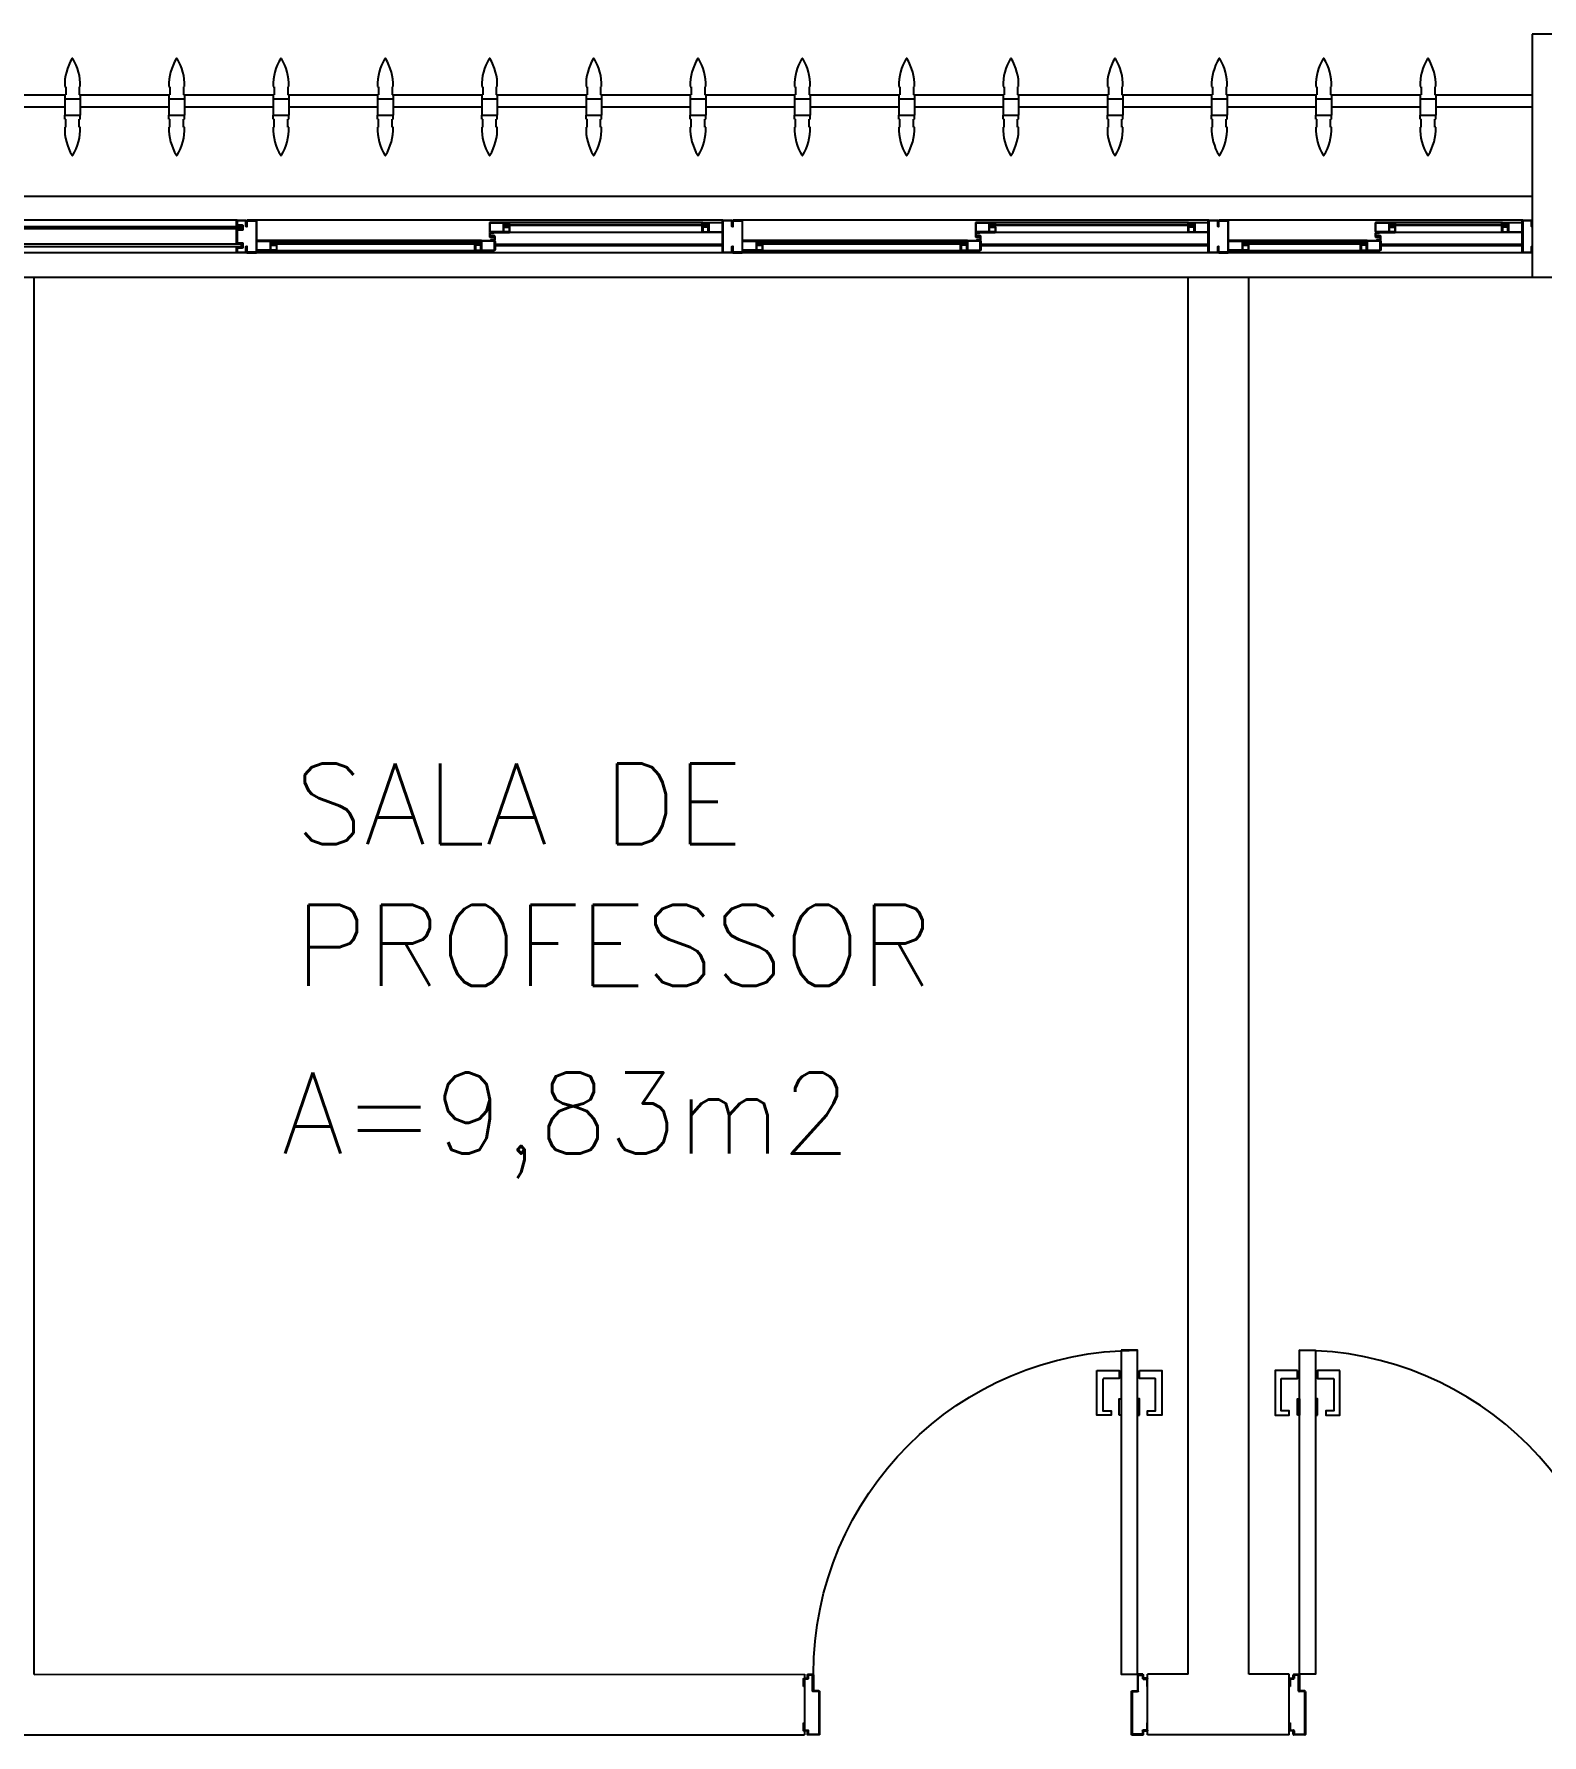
# Model space of a CAD drawing. Header units: millimetres. Extents: x 2128 to 2646, y 1972 to 2207.
# Drawn here: x 2282.911 to 2286.636, y 2139.365 to 2143.565 of the extents above; entities that cross this region are included whole.
import ezdxf

# ---------------------------------------------------------------- set-up
doc = ezdxf.new("R2010")
doc.units = ezdxf.units.MM
doc.linetypes.add('DASHED2', pattern=[0.375, 0.25, -0.125])
for name, color, linetype in [('AR-ALV', 2, 'Continuous'), ('AR-BRISES', 1, 'Continuous'), ('AR-ESQ', 1, 'Continuous'), ('AR-ESTC', 3, 'Continuous'), ('AR-PEITORIL', 1, 'Continuous'), ('AR-PORTA', 1, 'Continuous'), ('BR-PAINEL', 1, 'Continuous'), ('BR-SUPORTE', 1, 'Continuous'), ('DT-ESQ-BAGUETE-C', 1, 'Continuous'), ('DT-ESQ-BAGUETE-V', 1, 'Continuous'), ('DT-ESQ-CHAPA DOBRADA-V', 1, 'Continuous'), ('DT-ESQ-MARCO-V', 1, 'Continuous'), ('DT-ESQ-PERFIL CADEIRA-C', 2, 'Continuous'), ('DT-ESQ-PERFIL CADEIRA-V', 2, 'Continuous'), ('DT-ESQ-PERFIL U SIMPLES-C', 2, 'Continuous'), ('DT-ESQ-PERFIL U-C', 2, 'Continuous'), ('DT-ESQ-PERFIL U-V', 1, 'Continuous'), ('DT-ESQ-VIDRO-C', 2, 'Continuous'), ('DT-ESQ-VIDRO-V', 71, 'Continuous'), ('DT-TXTMOD', 1, 'Continuous'), ('maçaneta', 1, 'Continuous'), ('mov', 1, 'Continuous'), ('PM-PERFIL U-C', 2, 'Continuous'), ('pm1', 2, 'Continuous'), ('TEXTO', 2, 'Continuous'), ('Área', 2, 'Continuous')]:
    doc.layers.add(name, color=color, linetype=linetype)
doc.styles.add('S10', font='simplex.shx', dxfattribs={"height": 0.1})
doc.styles.add('UNB-100', font='simplex.shx', dxfattribs={"height": 0.2})

# ---------------------------------------------------------------- blocks, each defined once
blk = doc.blocks.new('EF35-P')
at = {"layer": 'DT-ESQ-BAGUETE-C', "ltscale": 0.1}
for points in [[(0.4225, -0.08), (0.409, -0.08), (0.409, -0.0785), (0.422, -0.0785, 0.414214), (0.4225, -0.078), (0.4225, -0.067, 0.414214), (0.422, -0.0665), (0.409, -0.0665), (0.409, -0.065), (0.4225, -0.065, -0.414214), (0.424, -0.0665), (0.424, -0.0785, -0.414214)], [(0.7015, -0.08), (0.715, -0.08), (0.715, -0.0785), (0.702, -0.0785, -0.414214), (0.7015, -0.078), (0.7015, -0.067, -0.414214), (0.702, -0.0665), (0.715, -0.0665), (0.715, -0.065), (0.7015, -0.065, 0.414214), (0.7, -0.0665), (0.7, -0.0785, 0.414214)], [(1.41, -0.08), (1.3965, -0.08), (1.3965, -0.0785), (1.4095, -0.0785, 0.414214), (1.41, -0.078), (1.41, -0.067, 0.414214), (1.4095, -0.0665), (1.3965, -0.0665), (1.3965, -0.065), (1.41, -0.065, -0.414214), (1.4115, -0.0665), (1.4115, -0.0785, -0.414214)], [(1.9015, -0.08), (1.915, -0.08), (1.915, -0.0785), (1.902, -0.0785, -0.414214), (1.9015, -0.078), (1.9015, -0.067, -0.414214), (1.902, -0.0665), (1.915, -0.0665), (1.915, -0.065), (1.9015, -0.065, 0.414214), (1.9, -0.0665), (1.9, -0.0785, 0.414214)], [(2.61, -0.08), (2.5965, -0.08), (2.5965, -0.0785), (2.6095, -0.0785, 0.414214), (2.61, -0.078), (2.61, -0.067, 0.414214), (2.6095, -0.0665), (2.5965, -0.0665), (2.5965, -0.065), (2.61, -0.065, -0.414214), (2.6115, -0.0665), (2.6115, -0.0785, -0.414214)], [(3.1015, -0.08), (3.115, -0.08), (3.115, -0.0785), (3.102, -0.0785, -0.414214), (3.1015, -0.078), (3.1015, -0.067, -0.414214), (3.102, -0.0665), (3.115, -0.0665), (3.115, -0.065), (3.1015, -0.065, 0.414214), (3.1, -0.0665), (3.1, -0.0785, 0.414214)], [(0.0735, -0.125), (0.06, -0.125), (0.06, -0.1235), (0.073, -0.1235, 0.414214), (0.0735, -0.123), (0.0735, -0.112, 0.414214), (0.073, -0.1115), (0.06, -0.1115), (0.06, -0.11), (0.0735, -0.11, -0.414214), (0.075, -0.1115), (0.075, -0.1235, -0.414214)], [(0.339, -0.125), (0.3525, -0.125), (0.3525, -0.1235), (0.3395, -0.1235, -0.414214), (0.339, -0.123), (0.339, -0.112, -0.414214), (0.3395, -0.1115), (0.3525, -0.1115), (0.3525, -0.11), (0.339, -0.11, 0.414214), (0.3375, -0.1115), (0.3375, -0.1235, 0.414214)], [(0.8485, -0.125), (0.835, -0.125), (0.835, -0.1235), (0.848, -0.1235, 0.414214), (0.8485, -0.123), (0.8485, -0.112, 0.414214), (0.848, -0.1115), (0.835, -0.1115), (0.835, -0.11), (0.8485, -0.11, -0.414214), (0.85, -0.1115), (0.85, -0.1235, -0.414214)], [(1.3265, -0.125), (1.34, -0.125), (1.34, -0.1235), (1.327, -0.1235, -0.414214), (1.3265, -0.123), (1.3265, -0.112, -0.414214), (1.327, -0.1115), (1.34, -0.1115), (1.34, -0.11), (1.3265, -0.11, 0.414214), (1.325, -0.1115), (1.325, -0.1235, 0.414214)], [(2.0485, -0.125), (2.035, -0.125), (2.035, -0.1235), (2.048, -0.1235, 0.414214), (2.0485, -0.123), (2.0485, -0.112, 0.414214), (2.048, -0.1115), (2.035, -0.1115), (2.035, -0.11), (2.0485, -0.11, -0.414214), (2.05, -0.1115), (2.05, -0.1235, -0.414214)], [(2.5265, -0.125), (2.54, -0.125), (2.54, -0.1235), (2.527, -0.1235, -0.414214), (2.5265, -0.123), (2.5265, -0.112, -0.414214), (2.527, -0.1115), (2.54, -0.1115), (2.54, -0.11), (2.5265, -0.11, 0.414214), (2.525, -0.1115), (2.525, -0.1235, 0.414214)]]:
    blk.add_lwpolyline(points, format="xyb", close=True, dxfattribs=at)
at = {"layer": 'DT-ESQ-BAGUETE-V', "ltscale": 0.1}
for p, q in [((0.4225, -0.065), (0.7015, -0.065)), ((1.41, -0.065), (1.9015, -0.065)), ((2.61, -0.065), (3.1015, -0.065)), ((0.0735, -0.11), (0.339, -0.11)), ((0.8485, -0.11), (1.3265, -0.11)), ((2.0485, -0.11), (2.5265, -0.11))]:
    blk.add_line(p, q, dxfattribs=at)
at = {"layer": 'DT-ESQ-CHAPA DOBRADA-V', "ltscale": 0.1}
for p, q in [((0.025, -0.077), (0.374, -0.077)), ((0.025, -0.08), (0.374, -0.08)), ((0.8, -0.077), (1.3615, -0.077)), ((0.8, -0.08), (1.3615, -0.08)), ((2, -0.077), (2.5615, -0.077)), ((2, -0.08), (2.5615, -0.08))]:
    blk.add_line(p, q, dxfattribs=at)
at = {"layer": 'DT-ESQ-MARCO-V', "ltscale": 0.1}
for p, q in [((3.1985, -0.06), (3.7515, -0.06)), ((3.1985, -0.14), (3.7515, -0.14))]:
    blk.add_line(p, q, dxfattribs=at)
at = {"layer": 'DT-ESQ-PERFIL CADEIRA-C', "ltscale": 0.1}
for p, q in [((0.376, -0.0885), (0.4225, -0.0885)), ((0.75, -0.0885), (0.7015, -0.0885)), ((1.3635, -0.0885), (1.41, -0.0885)), ((1.95, -0.0885), (1.9015, -0.0885)), ((2.5635, -0.0885), (2.61, -0.0885)), ((3.15, -0.0885), (3.1015, -0.0885)), ((0.025, -0.1335), (0.0735, -0.1335)), ((0.3855, -0.1335), (0.339, -0.1335)), ((0.8, -0.1335), (0.8485, -0.1335)), ((1.373, -0.1335), (1.3265, -0.1335)), ((2, -0.1335), (2.0485, -0.1335)), ((2.573, -0.1335), (2.5265, -0.1335))]:
    blk.add_line(p, q, dxfattribs=at)
for points in [[(0.4225, -0.087, -1), (0.4225, -0.09), (0.376, -0.09, -0.414214), (0.374, -0.088), (0.374, -0.067, -0.414214), (0.376, -0.065), (0.4075, -0.065, -0.414214), (0.409, -0.0665), (0.409, -0.087)], [(0.409, -0.0885, -0.198913), (0.4079, -0.0881, -0.198913), (0.4075, -0.087), (0.4075, -0.067, 0.414214), (0.407, -0.0665), (0.376, -0.0665, 0.414214), (0.3755, -0.067), (0.3755, -0.088, 0.414214), (0.376, -0.0885)], [(0.7015, -0.09), (0.75, -0.09), (0.75, -0.0885), (0.715, -0.0885, 0.198912), (0.7161, -0.0881, 0.198913), (0.7165, -0.087), (0.7165, -0.067, -0.414214), (0.717, -0.0665), (0.75, -0.0665), (0.75, -0.065), (0.7165, -0.065, 0.414214), (0.715, -0.0665), (0.715, -0.0785), (0.715, -0.08), (0.715, -0.087), (0.7015, -0.087, 1)], [(1.41, -0.087, -1), (1.41, -0.09), (1.3635, -0.09, -0.414214), (1.3615, -0.088), (1.3615, -0.067, -0.414214), (1.3635, -0.065), (1.395, -0.065, -0.414214), (1.3965, -0.0665), (1.3965, -0.087)], [(1.3965, -0.0885, -0.198913), (1.3954, -0.0881, -0.198913), (1.395, -0.087), (1.395, -0.067, 0.414214), (1.3945, -0.0665), (1.3635, -0.0665, 0.414214), (1.363, -0.067), (1.363, -0.088, 0.414214), (1.3635, -0.0885)], [(1.9015, -0.09), (1.95, -0.09), (1.95, -0.0885), (1.915, -0.0885, 0.198912), (1.9161, -0.0881, 0.198913), (1.9165, -0.087), (1.9165, -0.067, -0.414214), (1.917, -0.0665), (1.95, -0.0665), (1.95, -0.065), (1.9165, -0.065, 0.414214), (1.915, -0.0665), (1.915, -0.0785), (1.915, -0.08), (1.915, -0.087), (1.9015, -0.087, 1)], [(2.61, -0.087, -1), (2.61, -0.09), (2.5635, -0.09, -0.414214), (2.5615, -0.088), (2.5615, -0.067, -0.414214), (2.5635, -0.065), (2.595, -0.065, -0.414214), (2.5965, -0.0665), (2.5965, -0.087)], [(2.5965, -0.0885, -0.198913), (2.5954, -0.0881, -0.198913), (2.595, -0.087), (2.595, -0.067, 0.414214), (2.5945, -0.0665), (2.5635, -0.0665, 0.414214), (2.563, -0.067), (2.563, -0.088, 0.414214), (2.5635, -0.0885)], [(3.1015, -0.09), (3.15, -0.09), (3.15, -0.0885), (3.115, -0.0885, 0.198912), (3.1161, -0.0881, 0.198913), (3.1165, -0.087), (3.1165, -0.067, -0.414214), (3.117, -0.0665), (3.15, -0.0665), (3.15, -0.065), (3.1165, -0.065, 0.414214), (3.115, -0.0665), (3.115, -0.0785), (3.115, -0.08), (3.115, -0.087), (3.1015, -0.087, 1)], [(0.0735, -0.135), (0.025, -0.135), (0.025, -0.1335), (0.06, -0.1335, -0.198912), (0.0589, -0.1331, -0.198913), (0.0585, -0.132), (0.0585, -0.112, 0.414214), (0.058, -0.1115), (0.025, -0.1115), (0.025, -0.11), (0.0585, -0.11, -0.414214), (0.06, -0.1115), (0.06, -0.1235), (0.06, -0.125), (0.06, -0.132), (0.0735, -0.132, -1)], [(0.339, -0.132, 1), (0.339, -0.135), (0.3855, -0.135, 0.414214), (0.3875, -0.133), (0.3875, -0.112, 0.414214), (0.3855, -0.11), (0.354, -0.11, 0.414214), (0.3525, -0.1115), (0.3525, -0.132)], [(0.3525, -0.1335, 0.198913), (0.3536, -0.1331, 0.198913), (0.354, -0.132), (0.354, -0.112, -0.414214), (0.3545, -0.1115), (0.3855, -0.1115, -0.414214), (0.386, -0.112), (0.386, -0.133, -0.414214), (0.3855, -0.1335)], [(0.8485, -0.135), (0.8, -0.135), (0.8, -0.1335), (0.835, -0.1335, -0.198912), (0.8339, -0.1331, -0.198913), (0.8335, -0.132), (0.8335, -0.112, 0.414214), (0.833, -0.1115), (0.8, -0.1115), (0.8, -0.11), (0.8335, -0.11, -0.414214), (0.835, -0.1115), (0.835, -0.1235), (0.835, -0.125), (0.835, -0.132), (0.8485, -0.132, -1)], [(1.3265, -0.132, 1), (1.3265, -0.135), (1.373, -0.135, 0.414214), (1.375, -0.133), (1.375, -0.112, 0.414214), (1.373, -0.11), (1.3415, -0.11, 0.414214), (1.34, -0.1115), (1.34, -0.132)], [(1.34, -0.1335, 0.198913), (1.3411, -0.1331, 0.198913), (1.3415, -0.132), (1.3415, -0.112, -0.414214), (1.342, -0.1115), (1.373, -0.1115, -0.414214), (1.3735, -0.112), (1.3735, -0.133, -0.414214), (1.373, -0.1335)], [(2.0485, -0.135), (2, -0.135), (2, -0.1335), (2.035, -0.1335, -0.198912), (2.0339, -0.1331, -0.198913), (2.0335, -0.132), (2.0335, -0.112, 0.414214), (2.033, -0.1115), (2, -0.1115), (2, -0.11), (2.0335, -0.11, -0.414214), (2.035, -0.1115), (2.035, -0.1235), (2.035, -0.125), (2.035, -0.132), (2.0485, -0.132, -1)], [(2.5265, -0.132, 1), (2.5265, -0.135), (2.573, -0.135, 0.414214), (2.575, -0.133), (2.575, -0.112, 0.414214), (2.573, -0.11), (2.5415, -0.11, 0.414214), (2.54, -0.1115), (2.54, -0.132)], [(2.54, -0.1335, 0.198913), (2.5411, -0.1331, 0.198913), (2.5415, -0.132), (2.5415, -0.112, -0.414214), (2.542, -0.1115), (2.573, -0.1115, -0.414214), (2.5735, -0.112), (2.5735, -0.133, -0.414214), (2.573, -0.1335)]]:
    blk.add_lwpolyline(points, format="xyb", close=True, dxfattribs=at)
at = {"layer": 'DT-ESQ-PERFIL CADEIRA-V', "ltscale": 0.1}
for p, q in [((0.4075, -0.09), (0.7015, -0.09)), ((1.395, -0.09), (1.9015, -0.09)), ((2.595, -0.09), (3.1015, -0.09)), ((0.0735, -0.135), (0.339, -0.135)), ((0.8485, -0.135), (1.3265, -0.135)), ((2.0485, -0.135), (2.5265, -0.135))]:
    blk.add_line(p, q, dxfattribs=at)
at = {"layer": 'DT-ESQ-PERFIL U SIMPLES-C', "ltscale": 0.1}
for points in [[(0.376, -0.102), (0.384, -0.102), (0.384, -0.1005), (0.376, -0.1005, -0.414214), (0.3755, -0.1), (0.3755, -0.092, -0.414214), (0.376, -0.0915), (0.384, -0.0915), (0.384, -0.09), (0.376, -0.09, 0.414214), (0.374, -0.092), (0.374, -0.1, 0.414214)], [(0.3855, -0.098), (0.3775, -0.098), (0.3775, -0.0995), (0.3855, -0.0995, -0.414214), (0.386, -0.1), (0.386, -0.108, -0.414214), (0.3855, -0.1085), (0.3775, -0.1085), (0.3775, -0.11), (0.3855, -0.11, 0.414214), (0.3875, -0.108), (0.3875, -0.1, 0.414214)], [(1.3635, -0.102), (1.3715, -0.102), (1.3715, -0.1005), (1.3635, -0.1005, -0.414214), (1.363, -0.1), (1.363, -0.092, -0.414214), (1.3635, -0.0915), (1.3715, -0.0915), (1.3715, -0.09), (1.3635, -0.09, 0.414214), (1.3615, -0.092), (1.3615, -0.1, 0.414214)], [(1.373, -0.098), (1.365, -0.098), (1.365, -0.0995), (1.373, -0.0995, -0.414214), (1.3735, -0.1), (1.3735, -0.108, -0.414214), (1.373, -0.1085), (1.365, -0.1085), (1.365, -0.11), (1.373, -0.11, 0.414214), (1.375, -0.108), (1.375, -0.1, 0.414214)], [(2.5635, -0.102), (2.5715, -0.102), (2.5715, -0.1005), (2.5635, -0.1005, -0.414214), (2.563, -0.1), (2.563, -0.092, -0.414214), (2.5635, -0.0915), (2.5715, -0.0915), (2.5715, -0.09), (2.5635, -0.09, 0.414214), (2.5615, -0.092), (2.5615, -0.1, 0.414214)], [(2.573, -0.098), (2.565, -0.098), (2.565, -0.0995), (2.573, -0.0995, -0.414214), (2.5735, -0.1), (2.5735, -0.108, -0.414214), (2.573, -0.1085), (2.565, -0.1085), (2.565, -0.11), (2.573, -0.11, 0.414214), (2.575, -0.108), (2.575, -0.1, 0.414214)]]:
    blk.add_lwpolyline(points, format="xyb", close=True, dxfattribs=at)
at = {"layer": 'DT-ESQ-PERFIL U-C', "ltscale": 0.1}
for points in [[(0, -0.0615, -0.414214), (0.0015, -0.06), (0.0235, -0.06, -0.414214), (0.025, -0.0615), (0.025, -0.1385, -0.414214), (0.0235, -0.14), (0.0015, -0.14, -0.414214), (0, -0.1385), (0, -0.125), (0.0015, -0.125), (0.0015, -0.138, 0.414214), (0.002, -0.1385), (0.023, -0.1385, 0.414214), (0.0235, -0.138), (0.0235, -0.062, 0.414214), (0.023, -0.0615), (0.002, -0.0615, 0.414214), (0.0015, -0.062), (0.0015, -0.075), (0, -0.075)], [(0.775, -0.0615, 0.414214), (0.7735, -0.06), (0.7515, -0.06, 0.414214), (0.75, -0.0615), (0.75, -0.1385, 0.414214), (0.7515, -0.14), (0.7735, -0.14, 0.414214), (0.775, -0.1385), (0.775, -0.125), (0.7735, -0.125), (0.7735, -0.138, -0.414214), (0.773, -0.1385), (0.752, -0.1385, -0.414214), (0.7515, -0.138), (0.7515, -0.062, -0.414214), (0.752, -0.0615), (0.773, -0.0615, -0.414214), (0.7735, -0.062), (0.7735, -0.075), (0.775, -0.075)], [(0.775, -0.0615, -0.414214), (0.7765, -0.06), (0.7985, -0.06, -0.414214), (0.8, -0.0615), (0.8, -0.1385, -0.414214), (0.7985, -0.14), (0.7765, -0.14, -0.414214), (0.775, -0.1385), (0.775, -0.125), (0.7765, -0.125), (0.7765, -0.138, 0.414214), (0.777, -0.1385), (0.798, -0.1385, 0.414214), (0.7985, -0.138), (0.7985, -0.062, 0.414214), (0.798, -0.0615), (0.777, -0.0615, 0.414214), (0.7765, -0.062), (0.7765, -0.075), (0.775, -0.075)], [(1.975, -0.0615, 0.414214), (1.9735, -0.06), (1.9515, -0.06, 0.414214), (1.95, -0.0615), (1.95, -0.1385, 0.414214), (1.9515, -0.14), (1.9735, -0.14, 0.414214), (1.975, -0.1385), (1.975, -0.125), (1.9735, -0.125), (1.9735, -0.138, -0.414214), (1.973, -0.1385), (1.952, -0.1385, -0.414214), (1.9515, -0.138), (1.9515, -0.062, -0.414214), (1.952, -0.0615), (1.973, -0.0615, -0.414214), (1.9735, -0.062), (1.9735, -0.075), (1.975, -0.075)], [(1.975, -0.0615, -0.414214), (1.9765, -0.06), (1.9985, -0.06, -0.414214), (2, -0.0615), (2, -0.1385, -0.414214), (1.9985, -0.14), (1.9765, -0.14, -0.414214), (1.975, -0.1385), (1.975, -0.125), (1.9765, -0.125), (1.9765, -0.138, 0.414214), (1.977, -0.1385), (1.998, -0.1385, 0.414214), (1.9985, -0.138), (1.9985, -0.062, 0.414214), (1.998, -0.0615), (1.977, -0.0615, 0.414214), (1.9765, -0.062), (1.9765, -0.075), (1.975, -0.075)], [(3.175, -0.0615, 0.414214), (3.1735, -0.06), (3.1515, -0.06, 0.414214), (3.15, -0.0615), (3.15, -0.1385, 0.414214), (3.1515, -0.14), (3.1735, -0.14, 0.414214), (3.175, -0.1385), (3.175, -0.125), (3.1735, -0.125), (3.1735, -0.138, -0.414214), (3.173, -0.1385), (3.152, -0.1385, -0.414214), (3.1515, -0.138), (3.1515, -0.062, -0.414214), (3.152, -0.0615), (3.173, -0.0615, -0.414214), (3.1735, -0.062), (3.1735, -0.075), (3.175, -0.075)], [(3.2, -0.1285), (3.2, -0.1385, -0.414214), (3.1985, -0.14), (3.1765, -0.14, -0.414214), (3.175, -0.1385), (3.175, -0.125), (3.1765, -0.125), (3.1765, -0.138, 0.414214), (3.177, -0.1385), (3.198, -0.1385, 0.414214), (3.1985, -0.138), (3.1985, -0.1285), (3.1855, -0.1285, -0.414214), (3.184, -0.127), (3.184, -0.117, -0.414214), (3.1855, -0.1155), (3.1985, -0.1155), (3.1985, -0.0845), (3.1855, -0.0845, -0.414214), (3.184, -0.083), (3.184, -0.073, -0.414214), (3.1855, -0.0715), (3.1985, -0.0715), (3.1985, -0.062, 0.414214), (3.198, -0.0615), (3.177, -0.0615, 0.414214), (3.1765, -0.062), (3.1765, -0.075), (3.175, -0.075), (3.175, -0.0615, -0.414214), (3.1765, -0.06), (3.1985, -0.06, -0.414214), (3.2, -0.0615), (3.2, -0.0715, -0.414214), (3.1985, -0.073), (3.1855, -0.073), (3.1855, -0.083), (3.1985, -0.083), (3.1985, -0.083, -0.414214), (3.2, -0.0845), (3.2, -0.1155, -0.414214), (3.1985, -0.117), (3.1985, -0.117), (3.1855, -0.117), (3.1855, -0.127), (3.1985, -0.127, -0.414214)]]:
    blk.add_lwpolyline(points, format="xyb", close=True, dxfattribs=at)
at = {"layer": 'DT-ESQ-PERFIL U-V', "ltscale": 0.1}
for p, q in [((0.0235, -0.06), (0.7515, -0.06)), ((0.7985, -0.06), (1.9515, -0.06)), ((1.9985, -0.06), (3.1515, -0.06)), ((0.0235, -0.14), (0.7515, -0.14)), ((0.7985, -0.14), (1.9515, -0.14)), ((1.9985, -0.14), (3.1515, -0.14))]:
    blk.add_line(p, q, dxfattribs=at)
at = {"layer": 'DT-ESQ-VIDRO-C', "ltscale": 0.1}
for points in [[(0.7125, -0.085), (0.7125, -0.082), (0.4115, -0.082), (0.4115, -0.085)], [(1.9125, -0.085), (1.9125, -0.082), (1.399, -0.082), (1.399, -0.085)], [(3.1125, -0.085), (3.1125, -0.082), (2.599, -0.082), (2.599, -0.085)], [(3.7625, -0.081), (3.7625, -0.075), (3.1875, -0.075), (3.1875, -0.081)], [(0.063, -0.13), (0.063, -0.127), (0.3495, -0.127), (0.3495, -0.13)], [(0.838, -0.13), (0.838, -0.127), (1.337, -0.127), (1.337, -0.13)], [(2.038, -0.13), (2.038, -0.127), (2.537, -0.127), (2.537, -0.13)]]:
    blk.add_lwpolyline(points, close=True, dxfattribs=at)
at = {"layer": 'DT-ESQ-VIDRO-V', "ltscale": 0.1}
blk.add_lwpolyline([(3.7625, -0.119), (3.7625, -0.125), (3.1875, -0.125), (3.1875, -0.119)], close=True, dxfattribs=at)
at = {"layer": 'DT-TXTMOD', "ltscale": 0.1, "style": 'S10', "flags": 3}
for tag, p in [('M01', (0.025, -0.28)), ('M02', (0.3253, -0.28)), ('M03', (0.627, -0.28)), ('M04', (0.9288, -0.28)), ('M05', (1.2306, -0.28)), ('M06', (1.5323, -0.28)), ('M07', (1.8341, -0.28)), ('M08', (2.1359, -0.28)), ('M09', (2.4376, -0.28)), ('M10', (2.7394, -0.28)), ('M11', (3.0412, -0.28)), ('M12', (3.3429, -0.28)), ('M13', (3.6447, -0.28)), ('M14', (3.9464, -0.28)), ('M15', (4.2482, -0.28)), ('M16', (4.55, -0.28)), ('M17', (4.8517, -0.28))]:
    blk.add_attdef(tag, p, '', height=0.1, dxfattribs=at)
blk = doc.blocks.new('BR-MODULO8')
at = {"layer": 'BR-PAINEL'}
for p, q in [((-3.6242, 0.27), (-3.6217, 0.27)), ((-3.6217, 0.27), (-3.6217, 0.25)), ((-3.5883, 0.27), (-3.5883, 0.25)), ((-3.5858, 0.27), (-3.5883, 0.27)), ((-3.3667, 0.27), (-3.3642, 0.27)), ((-3.3642, 0.27), (-3.3642, 0.25)), ((-3.3308, 0.27), (-3.3308, 0.25)), ((-3.3283, 0.27), (-3.3308, 0.27)), ((-3.1092, 0.27), (-3.1067, 0.27)), ((-3.1067, 0.27), (-3.1067, 0.25)), ((-3.0733, 0.27), (-3.0733, 0.25)), ((-3.0708, 0.27), (-3.0733, 0.27)), ((-2.8517, 0.27), (-2.8492, 0.27)), ((-2.8492, 0.27), (-2.8492, 0.25)), ((-2.8158, 0.27), (-2.8158, 0.25)), ((-2.8133, 0.27), (-2.8158, 0.27)), ((-2.5942, 0.27), (-2.5917, 0.27)), ((-2.5917, 0.27), (-2.5917, 0.25)), ((-2.5583, 0.27), (-2.5583, 0.25)), ((-2.5558, 0.27), (-2.5583, 0.27)), ((-2.3367, 0.27), (-2.3342, 0.27)), ((-2.3342, 0.27), (-2.3342, 0.25)), ((-2.3008, 0.27), (-2.3008, 0.25)), ((-2.2983, 0.27), (-2.3008, 0.27)), ((-2.0792, 0.27), (-2.0767, 0.27)), ((-2.0767, 0.27), (-2.0767, 0.25)), ((-2.0433, 0.27), (-2.0433, 0.25)), ((-2.0408, 0.27), (-2.0433, 0.27)), ((-1.8217, 0.27), (-1.8192, 0.27)), ((-1.8192, 0.27), (-1.8192, 0.25)), ((-1.7858, 0.27), (-1.7858, 0.25)), ((-1.7833, 0.27), (-1.7858, 0.27)), ((-1.5642, 0.27), (-1.5617, 0.27)), ((-1.5617, 0.27), (-1.5617, 0.25)), ((-1.5283, 0.27), (-1.5283, 0.25)), ((-1.5258, 0.27), (-1.5283, 0.27)), ((-1.3067, 0.27), (-1.3042, 0.27)), ((-1.3042, 0.27), (-1.3042, 0.25)), ((-1.2708, 0.27), (-1.2708, 0.25)), ((-1.2683, 0.27), (-1.2708, 0.27)), ((-1.0492, 0.27), (-1.0467, 0.27)), ((-1.0467, 0.27), (-1.0467, 0.25)), ((-1.0133, 0.27), (-1.0133, 0.25)), ((-1.0108, 0.27), (-1.0133, 0.27)), ((-0.7917, 0.27), (-0.7892, 0.27)), ((-0.7892, 0.27), (-0.7892, 0.25)), ((-0.7558, 0.27), (-0.7558, 0.25)), ((-0.7533, 0.27), (-0.7558, 0.27)), ((-0.5342, 0.27), (-0.5317, 0.27)), ((-0.5317, 0.27), (-0.5317, 0.25)), ((-0.4958, 0.27), (-0.4983, 0.27)), ((-0.4983, 0.27), (-0.4983, 0.25)), ((-0.2767, 0.27), (-0.2742, 0.27)), ((-0.2742, 0.27), (-0.2742, 0.25)), ((-0.2408, 0.27), (-0.2408, 0.25)), ((-0.2383, 0.27), (-0.2408, 0.27)), ((-3.6242, 0.25), (-3.6242, 0.24)), ((-3.6242, 0.25), (-3.6217, 0.25)), ((-3.6242, 0.24), (-3.5858, 0.24)), ((-3.6242, 0.24), (-3.6242, 0.2)), ((-3.5858, 0.25), (-3.5883, 0.25)), ((-3.5858, 0.25), (-3.5858, 0.24)), ((-3.5858, 0.24), (-3.5858, 0.2)), ((-3.3667, 0.25), (-3.3667, 0.24)), ((-3.3667, 0.25), (-3.3642, 0.25)), ((-3.3667, 0.24), (-3.3283, 0.24)), ((-3.3667, 0.24), (-3.3667, 0.2)), ((-3.3283, 0.25), (-3.3308, 0.25)), ((-3.3283, 0.25), (-3.3283, 0.24)), ((-3.3283, 0.24), (-3.3283, 0.2)), ((-3.1092, 0.25), (-3.1092, 0.24)), ((-3.1092, 0.25), (-3.1067, 0.25)), ((-3.1092, 0.24), (-3.0708, 0.24)), ((-3.1092, 0.24), (-3.1092, 0.2)), ((-3.0708, 0.25), (-3.0733, 0.25)), ((-3.0708, 0.25), (-3.0708, 0.24)), ((-3.0708, 0.24), (-3.0708, 0.2)), ((-2.8517, 0.25), (-2.8517, 0.24)), ((-2.8517, 0.25), (-2.8492, 0.25)), ((-2.8517, 0.24), (-2.8133, 0.24)), ((-2.8517, 0.24), (-2.8517, 0.2)), ((-2.8133, 0.25), (-2.8158, 0.25)), ((-2.8133, 0.25), (-2.8133, 0.24)), ((-2.8133, 0.24), (-2.8133, 0.2)), ((-2.5942, 0.25), (-2.5942, 0.24)), ((-2.5942, 0.25), (-2.5917, 0.25)), ((-2.5942, 0.24), (-2.5558, 0.24)), ((-2.5942, 0.24), (-2.5942, 0.2)), ((-2.5558, 0.25), (-2.5583, 0.25)), ((-2.5558, 0.25), (-2.5558, 0.24)), ((-2.5558, 0.24), (-2.5558, 0.2)), ((-2.3367, 0.25), (-2.3367, 0.24)), ((-2.3367, 0.25), (-2.3342, 0.25)), ((-2.3367, 0.24), (-2.2983, 0.24)), ((-2.3367, 0.24), (-2.3367, 0.2)), ((-2.2983, 0.25), (-2.3008, 0.25)), ((-2.2983, 0.25), (-2.2983, 0.24)), ((-2.2983, 0.24), (-2.2983, 0.2)), ((-2.0792, 0.25), (-2.0792, 0.24)), ((-2.0792, 0.25), (-2.0767, 0.25)), ((-2.0792, 0.24), (-2.0408, 0.24)), ((-2.0792, 0.24), (-2.0792, 0.2)), ((-2.0408, 0.25), (-2.0433, 0.25)), ((-2.0408, 0.25), (-2.0408, 0.24)), ((-2.0408, 0.24), (-2.0408, 0.2)), ((-1.8217, 0.25), (-1.8217, 0.24)), ((-1.8217, 0.25), (-1.8192, 0.25)), ((-1.8217, 0.24), (-1.7833, 0.24)), ((-1.8217, 0.24), (-1.8217, 0.2)), ((-1.7833, 0.25), (-1.7858, 0.25)), ((-1.7833, 0.25), (-1.7833, 0.24)), ((-1.7833, 0.24), (-1.7833, 0.2)), ((-1.5642, 0.25), (-1.5642, 0.24)), ((-1.5642, 0.25), (-1.5617, 0.25)), ((-1.5642, 0.24), (-1.5258, 0.24)), ((-1.5642, 0.24), (-1.5642, 0.2)), ((-1.5258, 0.25), (-1.5283, 0.25)), ((-1.5258, 0.25), (-1.5258, 0.24)), ((-1.5258, 0.24), (-1.5258, 0.2)), ((-1.3067, 0.25), (-1.3067, 0.24)), ((-1.3067, 0.25), (-1.3042, 0.25)), ((-1.3067, 0.24), (-1.2683, 0.24)), ((-1.3067, 0.24), (-1.3067, 0.2)), ((-1.2683, 0.25), (-1.2708, 0.25)), ((-1.2683, 0.25), (-1.2683, 0.24)), ((-1.2683, 0.24), (-1.2683, 0.2)), ((-1.0492, 0.25), (-1.0492, 0.24)), ((-1.0492, 0.25), (-1.0467, 0.25)), ((-1.0492, 0.24), (-1.0108, 0.24)), ((-1.0492, 0.24), (-1.0492, 0.2)), ((-1.0108, 0.25), (-1.0133, 0.25)), ((-1.0108, 0.25), (-1.0108, 0.24)), ((-1.0108, 0.24), (-1.0108, 0.2)), ((-0.7917, 0.25), (-0.7917, 0.24)), ((-0.7917, 0.25), (-0.7892, 0.25)), ((-0.7917, 0.24), (-0.7533, 0.24)), ((-0.7917, 0.24), (-0.7917, 0.2)), ((-0.7533, 0.25), (-0.7558, 0.25)), ((-0.7533, 0.25), (-0.7533, 0.24)), ((-0.7533, 0.24), (-0.7533, 0.2)), ((-0.5342, 0.25), (-0.5317, 0.25)), ((-0.5342, 0.25), (-0.5342, 0.24)), ((-0.5342, 0.24), (-0.5342, 0.2)), ((-0.5342, 0.24), (-0.4958, 0.24)), ((-0.4958, 0.25), (-0.4983, 0.25)), ((-0.4958, 0.25), (-0.4958, 0.24)), ((-0.4958, 0.24), (-0.4958, 0.2)), ((-0.2767, 0.25), (-0.2767, 0.24)), ((-0.2767, 0.25), (-0.2742, 0.25)), ((-0.2767, 0.24), (-0.2383, 0.24)), ((-0.2767, 0.24), (-0.2767, 0.2)), ((-0.2383, 0.25), (-0.2408, 0.25)), ((-0.2383, 0.25), (-0.2383, 0.24)), ((-0.2383, 0.24), (-0.2383, 0.2)), ((-3.6242, 0.2), (-3.5858, 0.2)), ((-3.6242, 0.19), (-3.6242, 0.2)), ((-3.6242, 0.19), (-3.6217, 0.19)), ((-3.6242, 0.17), (-3.6217, 0.17)), ((-3.6217, 0.17), (-3.6217, 0.19)), ((-3.5858, 0.19), (-3.5883, 0.19)), ((-3.5883, 0.17), (-3.5883, 0.19)), ((-3.5858, 0.17), (-3.5883, 0.17)), ((-3.5858, 0.19), (-3.5858, 0.2)), ((-3.3667, 0.2), (-3.3283, 0.2)), ((-3.3667, 0.19), (-3.3667, 0.2)), ((-3.3667, 0.19), (-3.3642, 0.19)), ((-3.3667, 0.17), (-3.3642, 0.17)), ((-3.3642, 0.17), (-3.3642, 0.19)), ((-3.3283, 0.19), (-3.3308, 0.19)), ((-3.3308, 0.17), (-3.3308, 0.19)), ((-3.3283, 0.17), (-3.3308, 0.17)), ((-3.3283, 0.19), (-3.3283, 0.2)), ((-3.1092, 0.2), (-3.0708, 0.2)), ((-3.1092, 0.19), (-3.1092, 0.2)), ((-3.1092, 0.19), (-3.1067, 0.19)), ((-3.1092, 0.17), (-3.1067, 0.17)), ((-3.1067, 0.17), (-3.1067, 0.19)), ((-3.0708, 0.19), (-3.0733, 0.19)), ((-3.0733, 0.17), (-3.0733, 0.19)), ((-3.0708, 0.17), (-3.0733, 0.17)), ((-3.0708, 0.19), (-3.0708, 0.2)), ((-2.8517, 0.2), (-2.8133, 0.2)), ((-2.8517, 0.19), (-2.8517, 0.2)), ((-2.8517, 0.19), (-2.8492, 0.19)), ((-2.8517, 0.17), (-2.8492, 0.17)), ((-2.8492, 0.17), (-2.8492, 0.19)), ((-2.8133, 0.19), (-2.8158, 0.19)), ((-2.8158, 0.17), (-2.8158, 0.19)), ((-2.8133, 0.17), (-2.8158, 0.17)), ((-2.8133, 0.19), (-2.8133, 0.2)), ((-2.5942, 0.2), (-2.5558, 0.2)), ((-2.5942, 0.19), (-2.5942, 0.2)), ((-2.5942, 0.19), (-2.5917, 0.19)), ((-2.5942, 0.17), (-2.5917, 0.17)), ((-2.5917, 0.17), (-2.5917, 0.19)), ((-2.5558, 0.19), (-2.5583, 0.19)), ((-2.5583, 0.17), (-2.5583, 0.19)), ((-2.5558, 0.17), (-2.5583, 0.17)), ((-2.5558, 0.19), (-2.5558, 0.2)), ((-2.3367, 0.2), (-2.2983, 0.2)), ((-2.3367, 0.19), (-2.3367, 0.2)), ((-2.3367, 0.19), (-2.3342, 0.19)), ((-2.3367, 0.17), (-2.3342, 0.17)), ((-2.3342, 0.17), (-2.3342, 0.19)), ((-2.2983, 0.19), (-2.3008, 0.19)), ((-2.3008, 0.17), (-2.3008, 0.19)), ((-2.2983, 0.17), (-2.3008, 0.17)), ((-2.2983, 0.19), (-2.2983, 0.2)), ((-2.0792, 0.2), (-2.0408, 0.2)), ((-2.0792, 0.19), (-2.0792, 0.2)), ((-2.0792, 0.19), (-2.0767, 0.19)), ((-2.0792, 0.17), (-2.0767, 0.17)), ((-2.0767, 0.17), (-2.0767, 0.19)), ((-2.0408, 0.19), (-2.0433, 0.19)), ((-2.0433, 0.17), (-2.0433, 0.19)), ((-2.0408, 0.17), (-2.0433, 0.17)), ((-2.0408, 0.19), (-2.0408, 0.2)), ((-1.8217, 0.2), (-1.7833, 0.2)), ((-1.8217, 0.19), (-1.8217, 0.2)), ((-1.8217, 0.19), (-1.8192, 0.19)), ((-1.8217, 0.17), (-1.8192, 0.17)), ((-1.8192, 0.17), (-1.8192, 0.19)), ((-1.7833, 0.19), (-1.7858, 0.19)), ((-1.7858, 0.17), (-1.7858, 0.19)), ((-1.7833, 0.17), (-1.7858, 0.17)), ((-1.7833, 0.19), (-1.7833, 0.2)), ((-1.5642, 0.2), (-1.5258, 0.2)), ((-1.5642, 0.19), (-1.5642, 0.2)), ((-1.5642, 0.19), (-1.5617, 0.19)), ((-1.5642, 0.17), (-1.5617, 0.17)), ((-1.5617, 0.17), (-1.5617, 0.19)), ((-1.5258, 0.19), (-1.5283, 0.19)), ((-1.5283, 0.17), (-1.5283, 0.19)), ((-1.5258, 0.17), (-1.5283, 0.17)), ((-1.5258, 0.19), (-1.5258, 0.2)), ((-1.3067, 0.2), (-1.2683, 0.2)), ((-1.3067, 0.19), (-1.3067, 0.2)), ((-1.3067, 0.19), (-1.3042, 0.19)), ((-1.3067, 0.17), (-1.3042, 0.17)), ((-1.3042, 0.17), (-1.3042, 0.19)), ((-1.2683, 0.19), (-1.2708, 0.19)), ((-1.2708, 0.17), (-1.2708, 0.19)), ((-1.2683, 0.17), (-1.2708, 0.17)), ((-1.2683, 0.19), (-1.2683, 0.2)), ((-1.0492, 0.2), (-1.0108, 0.2)), ((-1.0492, 0.19), (-1.0492, 0.2)), ((-1.0492, 0.19), (-1.0467, 0.19)), ((-1.0492, 0.17), (-1.0467, 0.17)), ((-1.0467, 0.17), (-1.0467, 0.19)), ((-1.0108, 0.19), (-1.0133, 0.19)), ((-1.0133, 0.17), (-1.0133, 0.19)), ((-1.0108, 0.17), (-1.0133, 0.17)), ((-1.0108, 0.19), (-1.0108, 0.2)), ((-0.7917, 0.2), (-0.7533, 0.2)), ((-0.7917, 0.19), (-0.7917, 0.2)), ((-0.7917, 0.19), (-0.7892, 0.19)), ((-0.7917, 0.17), (-0.7892, 0.17)), ((-0.7892, 0.17), (-0.7892, 0.19)), ((-0.7533, 0.19), (-0.7558, 0.19)), ((-0.7558, 0.17), (-0.7558, 0.19)), ((-0.7533, 0.17), (-0.7558, 0.17)), ((-0.7533, 0.19), (-0.7533, 0.2)), ((-0.5342, 0.19), (-0.5342, 0.2)), ((-0.5342, 0.2), (-0.4958, 0.2)), ((-0.5342, 0.19), (-0.5317, 0.19)), ((-0.5342, 0.17), (-0.5317, 0.17)), ((-0.5317, 0.17), (-0.5317, 0.19)), ((-0.4983, 0.17), (-0.4983, 0.19)), ((-0.4958, 0.19), (-0.4983, 0.19)), ((-0.4958, 0.17), (-0.4983, 0.17)), ((-0.4958, 0.19), (-0.4958, 0.2)), ((-0.2767, 0.2), (-0.2383, 0.2)), ((-0.2767, 0.19), (-0.2767, 0.2)), ((-0.2767, 0.19), (-0.2742, 0.19)), ((-0.2767, 0.17), (-0.2742, 0.17)), ((-0.2742, 0.17), (-0.2742, 0.19)), ((-0.2383, 0.19), (-0.2408, 0.19)), ((-0.2408, 0.17), (-0.2408, 0.19)), ((-0.2383, 0.17), (-0.2408, 0.17)), ((-0.2383, 0.19), (-0.2383, 0.2))]:
    blk.add_line(p, q, dxfattribs=at)
for centre, radius, start, end in [((-3.4992, 0.2739), 0.1251, 148.4721, 181.772), ((-3.605, 0.3387), 0.001, 37.1012, 142.8988), ((-3.7108, 0.2739), 0.1251, 358.228, 31.5279), ((-3.2417, 0.2739), 0.1251, 148.4721, 181.772), ((-3.3475, 0.3387), 0.001, 37.1012, 142.8988), ((-3.4533, 0.2739), 0.1251, 358.228, 31.5279), ((-2.9842, 0.2739), 0.1251, 148.4721, 181.772), ((-3.09, 0.3387), 0.001, 37.1012, 142.8988), ((-3.1958, 0.2739), 0.1251, 358.228, 31.5279), ((-2.7267, 0.2739), 0.1251, 148.4721, 181.772), ((-2.8325, 0.3387), 0.001, 37.1012, 142.8988), ((-2.9383, 0.2739), 0.1251, 358.228, 31.5279), ((-2.4692, 0.2739), 0.1251, 148.4721, 181.772), ((-2.575, 0.3387), 0.001, 37.1012, 142.8988), ((-2.6808, 0.2739), 0.1251, 358.228, 31.5279), ((-2.2117, 0.2739), 0.1251, 148.4721, 181.772), ((-2.3175, 0.3387), 0.001, 37.1012, 142.8988), ((-2.4233, 0.2739), 0.1251, 358.228, 31.5279), ((-1.9542, 0.2739), 0.1251, 148.4721, 181.772), ((-2.06, 0.3387), 0.001, 37.1012, 142.8988), ((-2.1658, 0.2739), 0.1251, 358.228, 31.5279), ((-1.6967, 0.2739), 0.1251, 148.4721, 181.772), ((-1.8025, 0.3387), 0.001, 37.1012, 142.8988), ((-1.9083, 0.2739), 0.1251, 358.228, 31.5279), ((-1.4392, 0.2739), 0.1251, 148.4721, 181.772), ((-1.545, 0.3387), 0.001, 37.1012, 142.8988), ((-1.6508, 0.2739), 0.1251, 358.228, 31.5279), ((-1.1817, 0.2739), 0.1251, 148.4721, 181.772), ((-1.2875, 0.3387), 0.001, 37.1012, 142.8988), ((-1.3933, 0.2739), 0.1251, 358.228, 31.5279), ((-0.9242, 0.2739), 0.1251, 148.4721, 181.772), ((-1.03, 0.3387), 0.001, 37.1012, 142.8988), ((-1.1358, 0.2739), 0.1251, 358.228, 31.5279), ((-0.6667, 0.2739), 0.1251, 148.4721, 181.772), ((-0.7725, 0.3387), 0.001, 37.1012, 142.8988), ((-0.8783, 0.2739), 0.1251, 358.228, 31.5279), ((-0.4092, 0.2739), 0.1251, 148.4721, 181.772), ((-0.515, 0.3387), 0.001, 37.1012, 142.8988), ((-0.6208, 0.2739), 0.1251, 358.228, 31.5279), ((-0.1517, 0.2739), 0.1251, 148.4721, 181.772), ((-0.2575, 0.3387), 0.001, 37.1012, 142.8988), ((-0.3633, 0.2739), 0.1251, 358.228, 31.5279), ((-3.4992, 0.1661), 0.1251, 178.228, 211.5279), ((-3.7108, 0.1661), 0.1251, 328.4721, 1.772), ((-3.2417, 0.1661), 0.1251, 178.228, 211.5279), ((-3.4533, 0.1661), 0.1251, 328.4721, 1.772), ((-2.9842, 0.1661), 0.1251, 178.228, 211.5279), ((-3.1958, 0.1661), 0.1251, 328.4721, 1.772), ((-2.7267, 0.1661), 0.1251, 178.228, 211.5279), ((-2.9383, 0.1661), 0.1251, 328.4721, 1.772), ((-2.4692, 0.1661), 0.1251, 178.228, 211.5279), ((-2.6808, 0.1661), 0.1251, 328.4721, 1.772), ((-2.2117, 0.1661), 0.1251, 178.228, 211.5279), ((-2.4233, 0.1661), 0.1251, 328.4721, 1.772), ((-1.9542, 0.1661), 0.1251, 178.228, 211.5279), ((-2.1658, 0.1661), 0.1251, 328.4721, 1.772), ((-1.6967, 0.1661), 0.1251, 178.228, 211.5279), ((-1.9083, 0.1661), 0.1251, 328.4721, 1.772), ((-1.4392, 0.1661), 0.1251, 178.228, 211.5279), ((-1.6508, 0.1661), 0.1251, 328.4721, 1.772), ((-1.1817, 0.1661), 0.1251, 178.228, 211.5279), ((-1.3933, 0.1661), 0.1251, 328.4721, 1.772), ((-0.9242, 0.1661), 0.1251, 178.228, 211.5279), ((-1.1358, 0.1661), 0.1251, 328.4721, 1.772), ((-0.6667, 0.1661), 0.1251, 178.228, 211.5279), ((-0.8783, 0.1661), 0.1251, 328.4721, 1.772), ((-0.4092, 0.1661), 0.1251, 178.228, 211.5279), ((-0.6208, 0.1661), 0.1251, 328.4721, 1.772), ((-0.1517, 0.1661), 0.1251, 178.228, 211.5279), ((-0.3633, 0.1661), 0.1251, 328.4721, 1.772), ((-3.605, 0.1013), 0.001, 217.1012, 322.8988), ((-3.3475, 0.1013), 0.001, 217.1012, 322.8988), ((-3.09, 0.1013), 0.001, 217.1012, 322.8988), ((-2.8325, 0.1013), 0.001, 217.1012, 322.8988), ((-2.575, 0.1013), 0.001, 217.1012, 322.8988), ((-2.3175, 0.1013), 0.001, 217.1012, 322.8988), ((-2.06, 0.1013), 0.001, 217.1012, 322.8988), ((-1.8025, 0.1013), 0.001, 217.1012, 322.8988), ((-1.545, 0.1013), 0.001, 217.1012, 322.8988), ((-1.2875, 0.1013), 0.001, 217.1012, 322.8988), ((-1.03, 0.1013), 0.001, 217.1012, 322.8988), ((-0.7725, 0.1013), 0.001, 217.1012, 322.8988), ((-0.515, 0.1013), 0.001, 217.1012, 322.8988), ((-0.2575, 0.1013), 0.001, 217.1012, 322.8988)]:
    blk.add_arc(centre, radius, start, end, dxfattribs=at)
at = {"layer": 'BR-SUPORTE'}
for p, q in [((-3.8433, 0.25), (-3.6217, 0.25)), ((-3.8433, 0.22), (-3.6242, 0.22)), ((-3.5858, 0.25), (-3.3642, 0.25)), ((-3.5858, 0.22), (-3.3667, 0.22)), ((-3.3283, 0.25), (-3.1067, 0.25)), ((-3.3283, 0.22), (-3.1092, 0.22)), ((-3.0708, 0.25), (-2.8492, 0.25)), ((-3.0708, 0.22), (-2.8517, 0.22)), ((-2.8133, 0.25), (-2.5917, 0.25)), ((-2.8133, 0.22), (-2.5942, 0.22)), ((-2.5558, 0.25), (-2.3342, 0.25)), ((-2.5558, 0.22), (-2.3367, 0.22)), ((-2.2983, 0.25), (-2.0767, 0.25)), ((-2.2983, 0.22), (-2.0792, 0.22)), ((-2.0408, 0.25), (-1.8192, 0.25)), ((-2.0408, 0.22), (-1.8217, 0.22)), ((-1.7833, 0.25), (-1.5617, 0.25)), ((-1.7833, 0.22), (-1.5642, 0.22)), ((-1.5258, 0.25), (-1.3042, 0.25)), ((-1.5258, 0.22), (-1.3067, 0.22)), ((-1.2683, 0.25), (-1.0467, 0.25)), ((-1.2683, 0.22), (-1.0492, 0.22)), ((-1.0108, 0.25), (-0.7892, 0.25)), ((-1.0108, 0.22), (-0.7917, 0.22)), ((-0.7533, 0.25), (-0.5317, 0.25)), ((-0.7533, 0.22), (-0.5342, 0.22)), ((-0.4958, 0.25), (-0.2742, 0.25)), ((-0.4958, 0.22), (-0.2767, 0.22)), ((-0.2383, 0.25), (0, 0.25)), ((-0.2383, 0.22), (0, 0.22))]:
    blk.add_line(p, q, dxfattribs=at)
blk = doc.blocks.new('PM3')
at = {"layer": 'maçaneta'}
for points in [[(0.02, 0.825), (-0.035, 0.825), (-0.035, 0.715), (0, 0.715), (0, 0.725), (-0.02, 0.725), (-0.02, 0.8035, -0.414214), (-0.0185, 0.805), (0.02, 0.805)], [(0.125, 0.825), (0.07, 0.825), (0.07, 0.805), (0.1085, 0.805, -0.414214), (0.11, 0.8035), (0.11, 0.725), (0.09, 0.725), (0.09, 0.715), (0.125, 0.715)]]:
    blk.add_lwpolyline(points, format="xyb", close=True, dxfattribs=at)
for points in [[(0.02, 0.715), (0.02, 0.755), (0.025, 0.755), (0.025, 0.715)], [(0.07, 0.715), (0.07, 0.755), (0.065, 0.755), (0.065, 0.715)]]:
    blk.add_lwpolyline(points, close=True, dxfattribs=at)
at = {"layer": 'mov'}
blk.add_arc((0.025, 0.075), 0.8, 0, 90, dxfattribs=at)
at = {"layer": 'PM-PERFIL U-C'}
for p, q in [((0, 0.045), (0, 0.0635)), ((0.002, 0.045), (0, 0.045)), ((0.0015, 0.065), (0.01, 0.065)), ((0.002, 0.063), (0.002, 0.045)), ((0.0105, 0.063), (0.002, 0.063)), ((0.01, 0.065), (0.01, 0.0735)), ((0.0115, 0.075), (0.0235, 0.075)), ((0.012, 0.073), (0.012, 0.0645)), ((0.023, 0.073), (0.012, 0.073)), ((0.023, 0.0335), (0.023, 0.073)), ((0.025, 0.0735), (0.025, 0.034)), ((0.825, 0.0735), (0.825, 0.034)), ((0.8385, 0.075), (0.8265, 0.075)), ((0.827, 0.073), (0.838, 0.073)), ((0.827, 0.0335), (0.827, 0.073)), ((0.838, 0.073), (0.838, 0.0645)), ((0.8395, 0.063), (0.848, 0.063)), ((0.84, 0.065), (0.84, 0.0735)), ((0.8485, 0.065), (0.84, 0.065)), ((0.848, 0.063), (0.848, 0.045)), ((0.848, 0.045), (0.85, 0.045)), ((0.85, 0.045), (0.85, 0.0635)), ((0.038, 0.032), (0.0245, 0.032)), ((0.0385, 0.034), (0.025, 0.034)), ((0.038, 0.032), (0.038, -0.073)), ((0.04, 0.0325), (0.04, -0.0735)), ((0.81, 0.0325), (0.81, -0.0735)), ((0.8115, 0.034), (0.825, 0.034)), ((0.812, 0.032), (0.8255, 0.032)), ((0.812, 0.032), (0.812, -0.073)), ((0, -0.045), (0.002, -0.045)), ((0, -0.0635), (0, -0.045)), ((0.01, -0.065), (0.0015, -0.065)), ((0.002, -0.045), (0.002, -0.063)), ((0.002, -0.063), (0.0105, -0.063)), ((0.01, -0.0735), (0.01, -0.065)), ((0.0385, -0.075), (0.0115, -0.075)), ((0.012, -0.0645), (0.012, -0.073)), ((0.012, -0.073), (0.038, -0.073)), ((0.8115, -0.075), (0.8385, -0.075)), ((0.838, -0.073), (0.812, -0.073)), ((0.838, -0.0645), (0.838, -0.073)), ((0.848, -0.063), (0.8395, -0.063)), ((0.84, -0.0735), (0.84, -0.065)), ((0.84, -0.065), (0.8485, -0.065)), ((0.85, -0.045), (0.848, -0.045)), ((0.848, -0.045), (0.848, -0.063)), ((0.85, -0.0635), (0.85, -0.045))]:
    blk.add_line(p, q, dxfattribs=at)
for centre, start, end in [((0.0015, 0.0635), 90, 180), ((0.0115, 0.0735), 90, 180), ((0.0105, 0.0645), 270, 0), ((0.0235, 0.0735), 360, 90), ((0.8265, 0.0735), 90, 180), ((0.8395, 0.0645), 180, 270), ((0.8385, 0.0735), 0, 90), ((0.8485, 0.0635), 0, 90), ((0.0245, 0.0335), 180, 270), ((0.0385, 0.0325), 0, 90), ((0.8115, 0.0325), 90, 180), ((0.8255, 0.0335), 270, 0), ((0.0015, -0.0635), 180, 270), ((0.0115, -0.0735), 180, 270), ((0.0105, -0.0645), 0, 90), ((0.0385, -0.0735), 269.9386, 0), ((0.8115, -0.0735), 180, 270.0614), ((0.8395, -0.0645), 90, 180), ((0.8385, -0.0735), 270, 0), ((0.8485, -0.0635), 270, 0)]:
    blk.add_arc(centre, 0.0015, start, end, dxfattribs=at)
at = {"layer": 'pm1'}
blk.add_lwpolyline([(0.065, 0.875), (0.065, 0.075), (0.025, 0.075), (0.025, 0.875)], close=True, dxfattribs=at)

msp = doc.modelspace()

# ---------------------------------------------------------------- linework, layer by layer
at = {"layer": 'AR-ALV'}
for p, q in [((2282.9115, 2139.5148), (2282.9115, 2142.9648)), ((2285.7615, 2139.5151), (2285.7615, 2142.9651)), ((2285.7615, 2142.9651), (2285.9115, 2142.9651)), ((2285.9115, 2139.5151), (2285.9115, 2142.9651)), ((2282.9115, 2139.5148), (2284.8144, 2139.5151)), ((2284.8144, 2139.5151), (2284.8144, 2139.3651)), ((2285.6615, 2139.3651), (2285.6615, 2139.5151)), ((2285.7615, 2139.5151), (2285.6615, 2139.5151)), ((2286.0115, 2139.5151), (2285.9115, 2139.5151)), ((2286.0115, 2139.3651), (2286.0115, 2139.5151)), ((2280.8615, 2139.3651), (2284.8144, 2139.3651)), ((2286.0115, 2139.3651), (2285.6615, 2139.3651))]:
    msp.add_line(p, q, dxfattribs=at)
at = {"layer": 'AR-ESTC'}
for p, q in [((2286.8115, 2143.5651), (2286.6115, 2143.5651)), ((2286.6115, 2143.5651), (2286.6115, 2142.9651)), ((2286.6115, 2142.9651), (2286.8115, 2142.9651))]:
    msp.add_line(p, q, dxfattribs=at)
at = {"layer": 'AR-PEITORIL'}
for p, q in [((2281.4615, 2143.1651), (2286.6115, 2143.1651)), ((2281.4615, 2142.9651), (2286.6115, 2142.9651))]:
    msp.add_line(p, q, dxfattribs=at)

# ---------------------------------------------------------------- block references
at = {"layer": 'AR-BRISES'}
msp.add_blockref('BR-MODULO8', (2286.6115, 2143.1651), dxfattribs=at)
at = {"layer": 'AR-ESQ', "linetype": 'DASHED2', "rotation": 180}
msp.add_blockref('EF35-P', (2286.6115, 2142.9651), dxfattribs=at)
at = {"layer": 'AR-PORTA', "xscale": -1}
msp.add_blockref('PM3', (2285.6615, 2139.4401), dxfattribs=at)
at = {"layer": 'AR-PORTA'}
msp.add_blockref('PM3', (2286.0115, 2139.4401), dxfattribs=at)

# ---------------------------------------------------------------- texts
at = {"layer": 'TEXTO', "style": 'UNB-100'}
for s, p in [('SALA DE', (2283.5547, 2141.5643)), ('PROFESSOR', (2283.5547, 2141.2148))]:
    msp.add_text(s, height=0.2, dxfattribs=at).set_placement(p)
at = {"layer": 'Área', "style": 'UNB-100'}
msp.add_text('A=9,83m2', height=0.2, dxfattribs=at).set_placement((2283.5229, 2140.8007))

doc.saveas('drawing.dxf')
